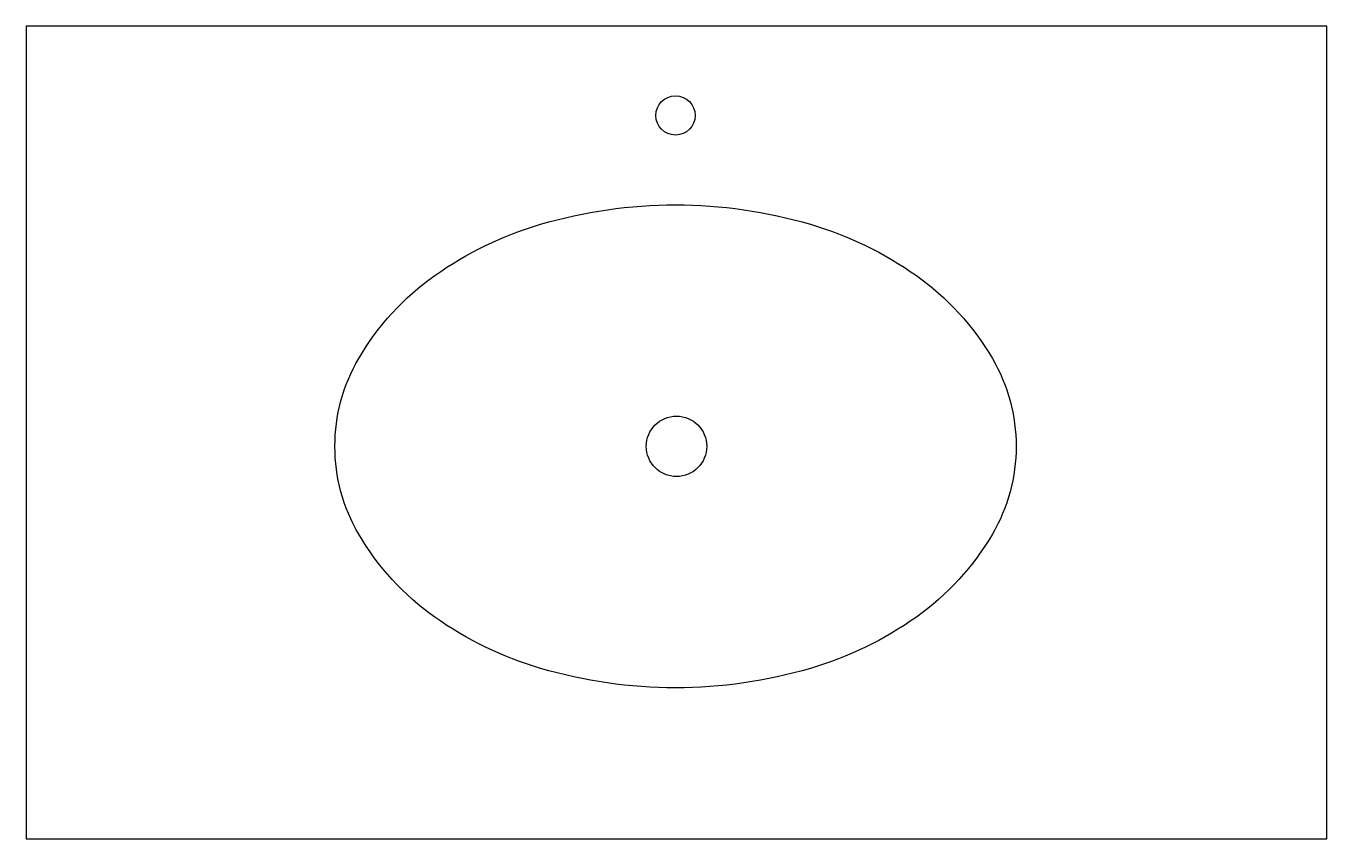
# Model space of a CAD drawing. Header units: millimetres. Extents: x -2900.501 to -2899.701, y 2961.799 to 2962.299.
import ezdxf

# ---------------------------------------------------------------- set-up
doc = ezdxf.new("R2010")
doc.units = ezdxf.units.MM
doc.header["$LTSCALE"] = 10
doc.layers.add('banheiro_louças', color=2, linetype='Continuous')

msp = doc.modelspace()

# ---------------------------------------------------------------- linework, layer by layer
at = {"layer": 'banheiro_louças'}
for p, q in [((-2899.7006, 2962.29877), (-2900.5006, 2962.29877)), ((-2900.5006, 2962.29877), (-2900.5006, 2961.79877)), ((-2899.7006, 2961.79877), (-2899.7006, 2962.29877)), ((-2900.5006, 2961.79877), (-2899.7006, 2961.79877))]:
    msp.add_line(p, q, dxfattribs=at)
msp.add_lwpolyline([(-2900.1012, 2961.89178, -0.071528), (-2900.18416, 2961.90371, -0.082959), (-2900.2493, 2961.93527, -0.106733), (-2900.29604, 2961.98631, -0.132968), (-2900.31065, 2962.04027, -0.132968), (-2900.29604, 2962.09422, -0.106733), (-2900.2493, 2962.14526, -0.082959), (-2900.18416, 2962.17682, -0.071528), (-2900.1012, 2962.18875, -0.071528), (-2900.01824, 2962.17682, -0.082959), (-2899.9531, 2962.14526, -0.106733), (-2899.90636, 2962.09422, -0.132968), (-2899.89175, 2962.04027, -0.132968), (-2899.90636, 2961.98631, -0.106733), (-2899.9531, 2961.93527, -0.082959), (-2900.01824, 2961.90371, -0.071528)], format="xyb", close=True, dxfattribs=at)
at = {"layer": 'banheiro_louças', "color": 1}
for centre, radius in [((-2900.1012, 2962.24376), 0.01206), ((-2900.1006, 2962.04027), 0.01857)]:
    msp.add_circle(centre, radius, dxfattribs=at)

doc.saveas('drawing.dxf')
